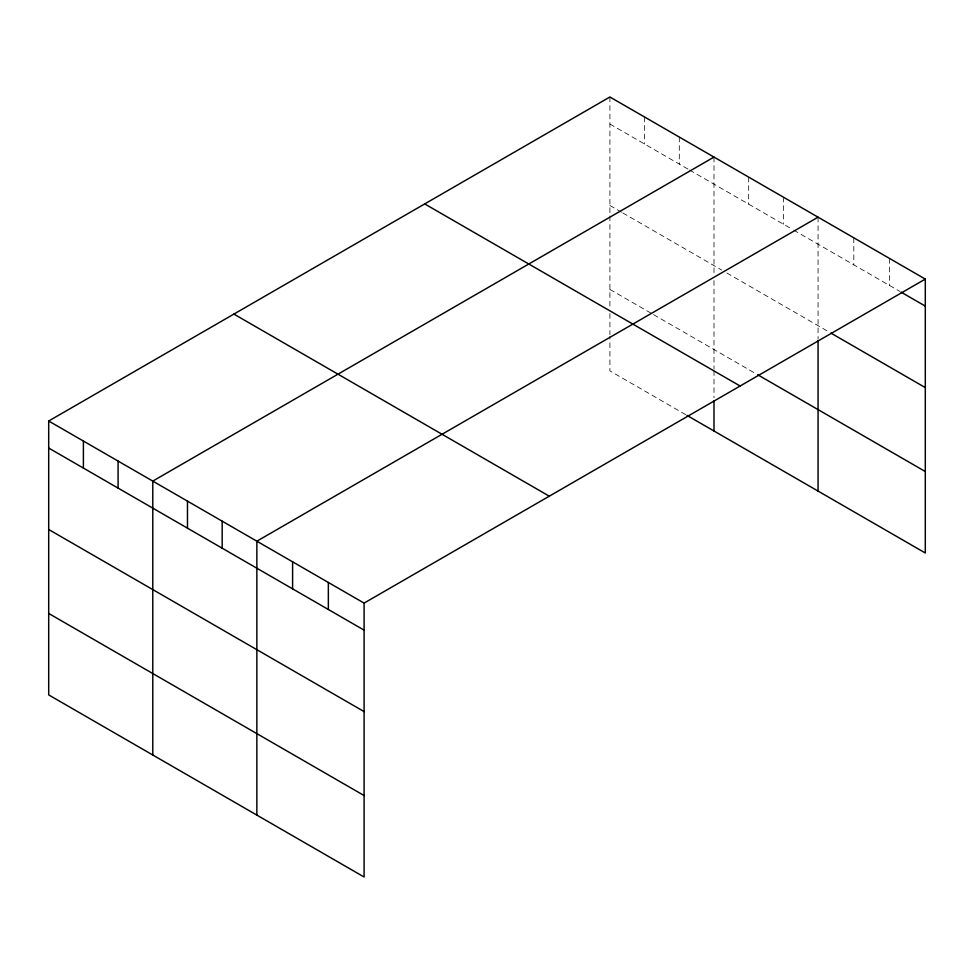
<?xml version="1.0" encoding="UTF-8"?>
<svg xmlns="http://www.w3.org/2000/svg" width="974" height="974" viewBox="0 0 974 974"><rect width="100%" height="100%" fill="white"/><g stroke="black" fill="none" stroke-linecap="round" stroke-linejoin="round"><path stroke-width="0.73" stroke-dasharray="4.87 3.65" d="M609.907 96.998L609.907 214.487M609.907 124.027L688.289 169.281M689.568 170.024L792.373 229.365M793.652 230.108L899.769 291.372M609.907 205.502L621.473 212.174M622.751 212.916L721.697 270.042M726.835 273L829.556 332.304M609.907 289.436L652.312 313.92M653.591 314.651L756.384 374.004M685.72 414.668L609.907 370.899L609.907 336.2M889.554 258.451L889.554 285.479M853.808 237.814L853.808 264.843M818.063 217.178L818.063 339.171M783.376 197.15L783.376 224.178M748.677 177.122L748.677 204.15M713.991 157.082L713.991 274.583M713.991 280.573L713.991 369.134M713.991 370.644L713.991 397.806M679.292 137.054L679.292 164.082M644.605 117.026L644.605 144.055M609.907 215.985L609.907 307.541M609.907 313.567L609.907 334.691"/><path stroke-width="1.46" d="M48.7 421.012L364.093 603.101L364.093 877.002L48.7 694.912L48.7 421.012L609.907 96.998L925.3 279.088L925.3 552.989L686.999 415.411M713.991 157.082L152.784 481.095L152.784 754.996M818.063 217.178L256.856 541.191L256.856 815.092M364.093 603.101L925.3 279.088M901.047 292.115L925.3 306.116M830.834 333.047L925.3 387.591M757.675 374.747L925.3 471.526M424.713 203.919L740.106 386.008M233.894 314.078L549.287 496.18M48.7 448.04L364.093 630.129M48.7 529.503L364.093 711.592M48.7 613.45L364.093 795.539M818.063 340.669L818.063 491.079M713.991 400.813L713.991 430.995M328.348 582.464L328.348 609.493M292.602 561.828L292.602 588.856M222.169 521.151L222.169 548.192M187.471 501.123L187.471 528.152M118.085 461.067L118.085 488.096M83.399 441.039L83.399 468.068"/></g></svg>
